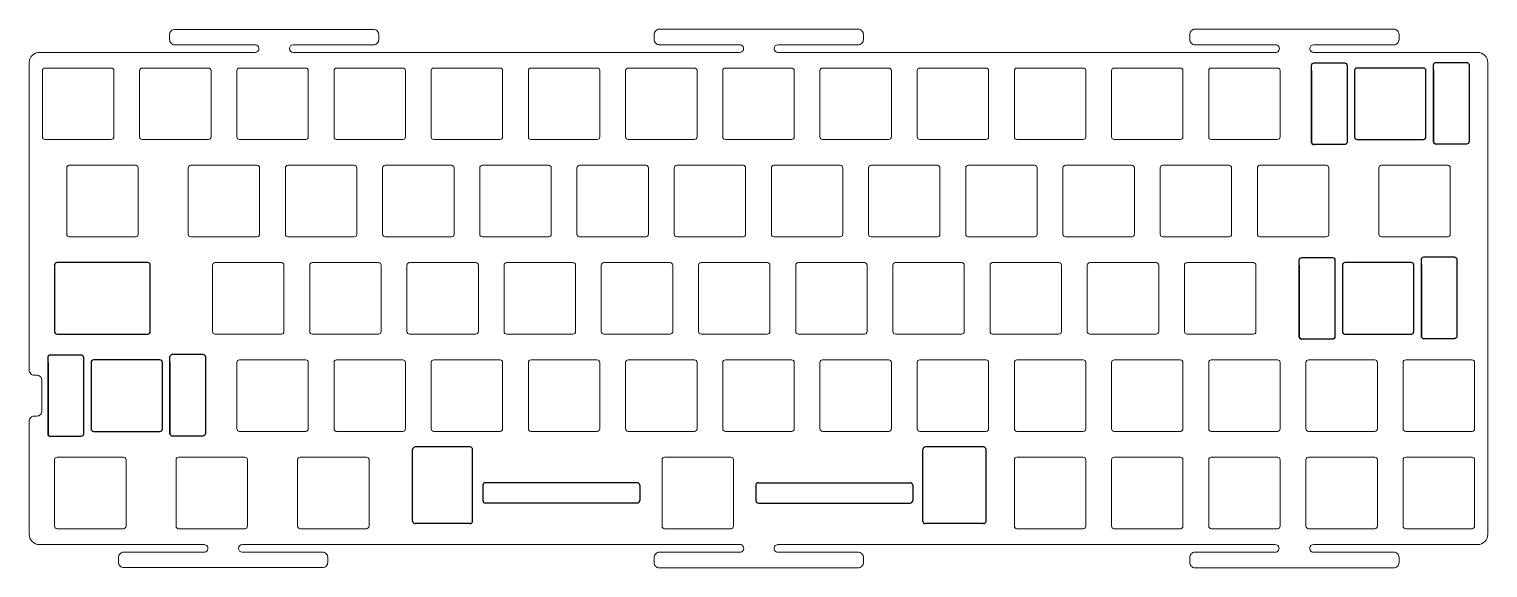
# Model space of a CAD drawing. Header units: millimetres. Extents: x 3026 to 3312, y 1621 to 1727.
import ezdxf

# ---------------------------------------------------------------- set-up
doc = ezdxf.new("R2010")
doc.units = ezdxf.units.MM
doc.layers.add('1', color=7, linetype='Continuous', lineweight=0)
doc.layers.add('VISIBLE', color=7, linetype='Continuous')

msp = doc.modelspace()

# ---------------------------------------------------------------- linework, layer by layer
for p, q in [((3115.33, 1637.45), (3115.33, 1634.45)), ((3145.57, 1637.95), (3115.83, 1637.95)), ((3146.07, 1637.45), (3146.07, 1634.45)), ((3168.83, 1637.45), (3168.83, 1634.45)), ((3169.33, 1637.95), (3199.08, 1637.95)), ((3199.58, 1637.45), (3199.58, 1634.45)), ((3145.57, 1633.95), (3115.83, 1633.95)), ((3169.33, 1633.95), (3199.08, 1633.95))]:
    msp.add_line(p, q)
for points in [[(3277.75, 1718.65), (3277.75, 1704.65), (3277.75, 1705.15), (3277.75, 1719.15), (3277.75, 1719.65, -0.414214), (3278.25, 1720.15), (3284.21, 1720.15, -0.414214), (3284.71, 1719.65), (3284.71, 1704.65, -0.414214), (3284.21, 1704.15), (3278.25, 1704.15, -0.414214), (3277.75, 1704.65, 0.414214), (3278.25, 1704.15)], [(3301.66, 1718.75), (3301.66, 1704.75), (3301.66, 1705.25), (3301.66, 1719.25), (3301.66, 1719.75, -0.414214), (3302.16, 1720.25), (3308.12, 1720.25, -0.414214), (3308.62, 1719.75), (3308.62, 1704.75, -0.414214), (3308.12, 1704.25), (3302.16, 1704.25, -0.414214), (3301.66, 1704.75, 0.414214), (3302.16, 1704.25)], [(3275.36, 1680.55), (3275.36, 1666.55), (3275.36, 1667.05), (3275.36, 1681.05), (3275.36, 1681.55, -0.414214), (3275.86, 1682.05), (3281.83, 1682.05, -0.414214), (3282.33, 1681.55), (3282.33, 1666.55, -0.414214), (3281.83, 1666.05), (3275.86, 1666.05, -0.414214), (3275.36, 1666.55, 0.414214), (3275.86, 1666.05)], [(3299.28, 1680.65), (3299.28, 1666.65), (3299.28, 1667.15), (3299.28, 1681.15), (3299.28, 1681.65, -0.414214), (3299.78, 1682.15), (3305.74, 1682.15, -0.414214), (3306.24, 1681.65), (3306.24, 1666.65, -0.414214), (3305.74, 1666.15), (3299.78, 1666.15, -0.414214), (3299.28, 1666.65, 0.414214), (3299.78, 1666.15)], [(3030.1, 1661.5), (3030.1, 1647.5), (3030.1, 1648), (3030.1, 1662), (3030.1, 1662.5, -0.414214), (3030.6, 1663), (3036.56, 1663, -0.414214), (3037.06, 1662.5), (3037.06, 1647.5, -0.414214), (3036.56, 1647), (3030.6, 1647, -0.414214), (3030.1, 1647.5, 0.414214), (3030.6, 1647)], [(3054.01, 1661.6), (3054.01, 1647.6), (3054.01, 1648.1), (3054.01, 1662.1), (3054.01, 1662.6, -0.414214), (3054.51, 1663.1), (3060.47, 1663.1, -0.414214), (3060.97, 1662.6), (3060.97, 1647.6, -0.414214), (3060.47, 1647.1), (3054.51, 1647.1, -0.414214), (3054.01, 1647.6, 0.414214), (3054.51, 1647.1)]]:
    msp.add_lwpolyline(points, format="xyb")
at = {"color": 7}
msp.add_lwpolyline([(3050.15, 1667.55), (3050.15, 1680.55, 0.414214), (3049.65, 1681.05), (3031.88, 1681.05, 0.414214), (3031.38, 1680.55), (3031.38, 1667.55, 0.414214), (3031.88, 1667.05), (3049.65, 1667.05, 0.414214)], format="xyb", close=True, dxfattribs=at)
for centre, start, end in [((3115.83, 1637.45), 90, 180), ((3145.57, 1637.45), 0, 90), ((3169.33, 1637.45), 89.9987, 179.9987), ((3199.08, 1637.45), 359.9987, 89.9987), ((3115.83, 1634.45), 180, 270), ((3145.57, 1634.45), 270, 0), ((3169.33, 1634.45), 179.9987, 269.9987), ((3199.08, 1634.45), 269.9987, 359.9987)]:
    msp.add_arc(centre, 0.5, start, end)
at = {"layer": '1'}
for p, q in [((3071.43, 1722.95), (3071.43, 1722.95)), ((3077.43, 1722.95), (3077.43, 1722.95)), ((3138.26, 1660.22), (3138.26, 1649.78))]:
    msp.add_line(p, q, dxfattribs=at)
for points in [[(3028.91, 1658, 0.414214), (3027.91, 1659), (3027.41, 1659, -0.414214), (3026.41, 1660), (3026.41, 1720.2, -0.414214), (3028.41, 1722.2), (3070.68, 1722.2, 1.006341), (3070.68, 1723.7), (3054.93, 1723.7, -0.414214), (3053.93, 1724.7), (3053.93, 1725.7, -0.414214), (3054.93, 1726.7), (3093.93, 1726.7, -0.414214), (3094.93, 1725.7), (3094.93, 1724.7, -0.414214), (3093.93, 1723.7), (3078.18, 1723.7, 0.999996), (3078.18, 1722.2), (3165.67, 1722.2, 1.004198), (3165.67, 1723.7), (3149.92, 1723.7, -0.414214), (3148.92, 1724.7), (3148.92, 1725.75, -0.414214), (3149.92, 1726.75), (3188.92, 1726.75, -0.414214), (3189.92, 1725.75), (3189.92, 1724.7, -0.414214), (3188.92, 1723.7), (3173.17, 1723.7, 0.999996), (3173.17, 1722.2), (3270.65, 1722.2, 1.070015), (3270.65, 1723.7), (3254.9, 1723.7, -0.414214), (3253.9, 1724.7), (3253.9, 1725.75, -0.414214), (3254.9, 1726.75), (3293.9, 1726.75, -0.414214), (3294.9, 1725.75), (3294.9, 1724.7, -0.414214), (3293.9, 1723.7), (3278.15, 1723.7, 0.999996), (3278.15, 1722.2), (3310.31, 1722.2, -0.414214), (3312.31, 1720.2), (3312.31, 1627.85, -0.414213), (3310.31, 1625.85), (3278.15, 1625.85, 1.000003), (3278.15, 1624.35), (3293.9, 1624.35, -0.414214), (3294.9, 1623.35), (3294.9, 1622.3, -0.414214), (3293.9, 1621.3), (3254.9, 1621.3, -0.414214), (3253.9, 1622.3), (3253.9, 1623.35, -0.414214), (3254.9, 1624.35), (3270.65, 1624.35, 1.000004), (3270.65, 1625.85), (3173.17, 1625.85, 1.000003), (3173.17, 1624.35), (3188.92, 1624.35, -0.414214), (3189.92, 1623.35), (3189.92, 1622.3, -0.414214), (3188.92, 1621.3), (3149.92, 1621.3, -0.428049), (3148.92, 1622.35), (3148.92, 1623.35, -0.414214), (3149.92, 1624.35), (3165.67, 1624.35, 1.06449), (3165.67, 1625.85), (3068.18, 1625.85, 0.999996), (3068.18, 1624.35), (3083.93, 1624.35, -0.414214), (3084.93, 1623.35), (3084.93, 1622.35, -0.414214), (3083.93, 1621.35), (3044.93, 1621.35, -0.414214), (3043.93, 1622.35), (3043.93, 1623.35, -0.414214), (3044.93, 1624.35), (3060.68, 1624.35, 1.006341), (3060.68, 1625.85), (3028.41, 1625.85, -0.414214), (3026.41, 1627.85), (3026.41, 1650, -0.414214), (3027.41, 1651), (3027.91, 1651, 0.414214), (3028.91, 1652)], [(3029.01, 1705.65), (3029.01, 1718.65, -0.414214), (3029.51, 1719.15), (3042.51, 1719.15, -0.414214), (3043.01, 1718.65), (3043.01, 1705.65, -0.414217), (3042.51, 1705.15), (3029.51, 1705.15, -0.41421)], [(3048.06, 1705.65), (3048.06, 1718.65, -0.414214), (3048.56, 1719.15), (3061.56, 1719.15, -0.414214), (3062.06, 1718.65), (3062.06, 1705.65, -0.414217), (3061.56, 1705.15), (3048.56, 1705.15, -0.41421)], [(3067.11, 1705.65), (3067.11, 1718.65, -0.414214), (3067.61, 1719.15), (3080.61, 1719.15, -0.414214), (3081.11, 1718.65), (3081.11, 1705.65, -0.414217), (3080.61, 1705.15), (3067.61, 1705.15, -0.41421)], [(3086.16, 1705.65), (3086.16, 1718.65, -0.414214), (3086.66, 1719.15), (3099.66, 1719.15, -0.414214), (3100.16, 1718.65), (3100.16, 1705.65, -0.414217), (3099.66, 1705.15), (3086.66, 1705.15, -0.41421)], [(3105.21, 1705.65), (3105.21, 1718.65, -0.414214), (3105.71, 1719.15), (3118.71, 1719.15, -0.414214), (3119.21, 1718.65), (3119.21, 1705.65, -0.414217), (3118.71, 1705.15), (3105.71, 1705.15, -0.41421)], [(3124.26, 1705.65), (3124.26, 1718.65, -0.414214), (3124.76, 1719.15), (3137.76, 1719.15, -0.414214), (3138.26, 1718.65), (3138.26, 1705.65, -0.414217), (3137.76, 1705.15), (3124.76, 1705.15, -0.41421)], [(3143.31, 1705.65), (3143.31, 1718.65, -0.414214), (3143.81, 1719.15), (3156.81, 1719.15, -0.414214), (3157.31, 1718.65), (3157.31, 1705.65, -0.414217), (3156.81, 1705.15), (3143.81, 1705.15, -0.41421)], [(3162.36, 1705.65), (3162.36, 1718.65, -0.414214), (3162.86, 1719.15), (3175.86, 1719.15, -0.414214), (3176.36, 1718.65), (3176.36, 1705.65, -0.414217), (3175.86, 1705.15), (3162.86, 1705.15, -0.41421)], [(3181.41, 1705.65), (3181.41, 1718.65, -0.414214), (3181.91, 1719.15), (3194.91, 1719.15, -0.414214), (3195.41, 1718.65), (3195.41, 1705.65, -0.414217), (3194.91, 1705.15), (3181.91, 1705.15, -0.41421)], [(3200.46, 1705.65), (3200.46, 1718.65, -0.414214), (3200.96, 1719.15), (3213.96, 1719.15, -0.414214), (3214.46, 1718.65), (3214.46, 1705.65, -0.414217), (3213.96, 1705.15), (3200.96, 1705.15, -0.41421)], [(3219.51, 1705.65), (3219.51, 1718.65, -0.414214), (3220.01, 1719.15), (3233.01, 1719.15, -0.414214), (3233.51, 1718.65), (3233.51, 1705.65, -0.414217), (3233.01, 1705.15), (3220.01, 1705.15, -0.41421)], [(3238.56, 1705.65), (3238.56, 1718.65, -0.414214), (3239.06, 1719.15), (3252.06, 1719.15, -0.414214), (3252.56, 1718.65), (3252.56, 1705.65, -0.414217), (3252.06, 1705.15), (3239.06, 1705.15, -0.41421)], [(3271.61, 1705.65), (3271.61, 1718.65, 0.414214), (3271.11, 1719.15), (3258.11, 1719.15, 0.414214), (3257.61, 1718.65), (3257.61, 1705.65, 0.414217), (3258.11, 1705.15), (3271.11, 1705.15, 0.41421)], [(3047.77, 1686.6), (3047.77, 1699.6, 0.414214), (3047.27, 1700.1), (3034.27, 1700.1, 0.414214), (3033.77, 1699.6), (3033.77, 1686.6, 0.414217), (3034.27, 1686.1), (3047.27, 1686.1, 0.41421)], [(3057.58, 1686.6), (3057.58, 1699.6, -0.414214), (3058.08, 1700.1), (3071.08, 1700.1, -0.414214), (3071.58, 1699.6), (3071.58, 1686.6, -0.414217), (3071.08, 1686.1), (3058.08, 1686.1, -0.41421)], [(3076.63, 1686.6), (3076.63, 1699.6, -0.414214), (3077.13, 1700.1), (3090.13, 1700.1, -0.414214), (3090.63, 1699.6), (3090.63, 1686.6, -0.414217), (3090.13, 1686.1), (3077.13, 1686.1, -0.41421)], [(3095.68, 1686.6), (3095.68, 1699.6, -0.414214), (3096.18, 1700.1), (3109.18, 1700.1, -0.414214), (3109.68, 1699.6), (3109.68, 1686.6, -0.414217), (3109.18, 1686.1), (3096.18, 1686.1, -0.41421)], [(3114.73, 1686.6), (3114.73, 1699.6, -0.414214), (3115.23, 1700.1), (3128.23, 1700.1, -0.414214), (3128.73, 1699.6), (3128.73, 1686.6, -0.414217), (3128.23, 1686.1), (3115.23, 1686.1, -0.41421)], [(3133.78, 1686.6), (3133.78, 1699.6, -0.414214), (3134.28, 1700.1), (3147.28, 1700.1, -0.414214), (3147.78, 1699.6), (3147.78, 1686.6, -0.414217), (3147.28, 1686.1), (3134.28, 1686.1, -0.41421)], [(3152.83, 1686.6), (3152.83, 1699.6, -0.414214), (3153.33, 1700.1), (3166.33, 1700.1, -0.414214), (3166.83, 1699.6), (3166.83, 1686.6, -0.414217), (3166.33, 1686.1), (3153.33, 1686.1, -0.41421)], [(3171.88, 1686.6), (3171.88, 1699.6, -0.414214), (3172.38, 1700.1), (3185.38, 1700.1, -0.414214), (3185.88, 1699.6), (3185.88, 1686.6, -0.414217), (3185.38, 1686.1), (3172.38, 1686.1, -0.41421)], [(3190.93, 1686.6), (3190.93, 1699.6, -0.414214), (3191.43, 1700.1), (3204.43, 1700.1, -0.414214), (3204.93, 1699.6), (3204.93, 1686.6, -0.414217), (3204.43, 1686.1), (3191.43, 1686.1, -0.41421)], [(3209.99, 1686.6), (3209.99, 1699.6, -0.414214), (3210.49, 1700.1), (3223.48, 1700.1, -0.414214), (3223.98, 1699.6), (3223.98, 1686.6, -0.414217), (3223.48, 1686.1), (3210.49, 1686.1, -0.41421)], [(3229.04, 1686.6), (3229.04, 1699.6, -0.414214), (3229.54, 1700.1), (3242.53, 1700.1, -0.414214), (3243.03, 1699.6), (3243.03, 1686.6, -0.414217), (3242.53, 1686.1), (3229.54, 1686.1, -0.41421)], [(3248.09, 1686.6), (3248.09, 1699.6, -0.414214), (3248.59, 1700.1), (3261.58, 1700.1, -0.414214), (3262.08, 1699.6), (3262.08, 1686.6, -0.414217), (3261.58, 1686.1), (3248.59, 1686.1, -0.41421)], [(3281.13, 1686.6), (3281.13, 1699.6, 0.414214), (3280.63, 1700.1), (3267.64, 1700.1, 0.414214), (3267.14, 1699.6), (3267.14, 1686.6, 0.414217), (3267.64, 1686.1), (3280.63, 1686.1, 0.41421)], [(3304.95, 1686.6), (3304.95, 1699.6, 0.414214), (3304.45, 1700.1), (3291.45, 1700.1, 0.414214), (3290.95, 1699.6), (3290.95, 1686.6, 0.414217), (3291.45, 1686.1), (3304.45, 1686.1, 0.41421)], [(3062.35, 1667.55), (3062.35, 1680.55, -0.414214), (3062.85, 1681.05), (3075.85, 1681.05, -0.414214), (3076.35, 1680.55), (3076.35, 1667.55, -0.414217), (3075.85, 1667.05), (3062.85, 1667.05, -0.41421)], [(3081.4, 1667.55), (3081.4, 1680.55, -0.414214), (3081.9, 1681.05), (3094.9, 1681.05, -0.414214), (3095.4, 1680.55), (3095.4, 1667.55, -0.414217), (3094.9, 1667.05), (3081.9, 1667.05, -0.41421)], [(3100.45, 1667.55), (3100.45, 1680.55, -0.414214), (3100.95, 1681.05), (3113.95, 1681.05, -0.414214), (3114.45, 1680.55), (3114.45, 1667.55, -0.414217), (3113.95, 1667.05), (3100.95, 1667.05, -0.41421)], [(3119.5, 1667.55), (3119.5, 1680.55, -0.414214), (3120, 1681.05), (3133, 1681.05, -0.414214), (3133.5, 1680.55), (3133.5, 1667.55, -0.414217), (3133, 1667.05), (3120, 1667.05, -0.41421)], [(3138.55, 1667.55), (3138.55, 1680.55, -0.414214), (3139.05, 1681.05), (3152.05, 1681.05, -0.414214), (3152.55, 1680.55), (3152.55, 1667.55, -0.414217), (3152.05, 1667.05), (3139.05, 1667.05, -0.41421)], [(3157.6, 1667.55), (3157.6, 1680.55, -0.414214), (3158.1, 1681.05), (3171.09, 1681.05, -0.414214), (3171.59, 1680.55), (3171.59, 1667.55, -0.414217), (3171.09, 1667.05), (3158.1, 1667.05, -0.41421)], [(3176.65, 1667.55), (3176.65, 1680.55, -0.414214), (3177.15, 1681.05), (3190.14, 1681.05, -0.414214), (3190.64, 1680.55), (3190.64, 1667.55, -0.414217), (3190.14, 1667.05), (3177.15, 1667.05, -0.41421)], [(3195.7, 1667.55), (3195.7, 1680.55, -0.414214), (3196.2, 1681.05), (3209.19, 1681.05, -0.414214), (3209.69, 1680.55), (3209.69, 1667.55, -0.414217), (3209.19, 1667.05), (3196.2, 1667.05, -0.41421)], [(3214.75, 1667.55), (3214.75, 1680.55, -0.414214), (3215.25, 1681.05), (3228.25, 1681.05, -0.414214), (3228.75, 1680.55), (3228.75, 1667.55, -0.414217), (3228.25, 1667.05), (3215.25, 1667.05, -0.41421)], [(3233.8, 1667.55), (3233.8, 1680.55, -0.414214), (3234.3, 1681.05), (3247.3, 1681.05, -0.414214), (3247.8, 1680.55), (3247.8, 1667.55, -0.414217), (3247.3, 1667.05), (3234.3, 1667.05, -0.41421)], [(3252.85, 1667.55), (3252.85, 1680.55, -0.414214), (3253.35, 1681.05), (3266.35, 1681.05, -0.414214), (3266.85, 1680.55), (3266.85, 1667.55, -0.414217), (3266.35, 1667.05), (3253.35, 1667.05, -0.41421)], [(3067.11, 1648.5), (3067.11, 1661.5, -0.414214), (3067.61, 1662), (3080.61, 1662, -0.414214), (3081.11, 1661.5), (3081.11, 1648.5, -0.414217), (3080.61, 1648), (3067.61, 1648, -0.41421)], [(3086.16, 1648.5), (3086.16, 1661.5, -0.414214), (3086.66, 1662), (3099.66, 1662, -0.414214), (3100.16, 1661.5), (3100.16, 1648.5, -0.414217), (3099.66, 1648), (3086.66, 1648, -0.41421)], [(3105.21, 1648.5), (3105.21, 1661.5, -0.414214), (3105.71, 1662), (3118.71, 1662, -0.414214), (3119.21, 1661.5), (3119.21, 1648.5, -0.414217), (3118.71, 1648), (3105.71, 1648, -0.41421)], [(3124.26, 1648.5), (3124.26, 1661.5, -0.414214), (3124.76, 1662), (3137.76, 1662, -0.414214), (3138.26, 1661.5), (3138.26, 1648.5, -0.414217), (3137.76, 1648), (3124.76, 1648, -0.41421)], [(3143.31, 1648.5), (3143.31, 1661.5, -0.414214), (3143.81, 1662), (3156.81, 1662, -0.414214), (3157.31, 1661.5), (3157.31, 1648.5, -0.414217), (3156.81, 1648), (3143.81, 1648, -0.41421)], [(3162.36, 1648.5), (3162.36, 1661.5, -0.414214), (3162.86, 1662), (3175.86, 1662, -0.414214), (3176.36, 1661.5), (3176.36, 1648.5, -0.414217), (3175.86, 1648), (3162.86, 1648, -0.41421)], [(3181.41, 1648.5), (3181.41, 1661.5, -0.414214), (3181.91, 1662), (3194.91, 1662, -0.414214), (3195.41, 1661.5), (3195.41, 1648.5, -0.414217), (3194.91, 1648), (3181.91, 1648, -0.41421)], [(3200.46, 1648.5), (3200.46, 1661.5, -0.414214), (3200.96, 1662), (3213.96, 1662, -0.414214), (3214.46, 1661.5), (3214.46, 1648.5, -0.414217), (3213.96, 1648), (3200.96, 1648, -0.41421)], [(3219.51, 1648.5), (3219.51, 1661.5, -0.414214), (3220.01, 1662), (3233.01, 1662, -0.414214), (3233.51, 1661.5), (3233.51, 1648.5, -0.414217), (3233.01, 1648), (3220.01, 1648, -0.41421)], [(3238.56, 1648.5), (3238.56, 1661.5, -0.414214), (3239.06, 1662), (3252.06, 1662, -0.414214), (3252.56, 1661.5), (3252.56, 1648.5, -0.414217), (3252.06, 1648), (3239.06, 1648, -0.41421)], [(3257.61, 1648.5), (3257.61, 1661.5, -0.414214), (3258.11, 1662), (3271.11, 1662, -0.414214), (3271.61, 1661.5), (3271.61, 1648.5, -0.414217), (3271.11, 1648), (3258.11, 1648, -0.41421)], [(3290.66, 1648.5), (3290.66, 1661.5, 0.414214), (3290.16, 1662), (3277.16, 1662, 0.414214), (3276.66, 1661.5), (3276.66, 1648.5, 0.414217), (3277.16, 1648), (3290.16, 1648, 0.41421)], [(3309.71, 1648.5), (3309.71, 1661.5, 0.414214), (3309.21, 1662), (3296.21, 1662, 0.414214), (3295.71, 1661.5), (3295.71, 1648.5, 0.414217), (3296.21, 1648), (3309.21, 1648, 0.41421)], [(3045.39, 1629.45), (3045.39, 1642.45, 0.414214), (3044.89, 1642.95), (3031.89, 1642.95, 0.414214), (3031.39, 1642.45), (3031.39, 1629.45, 0.414217), (3031.89, 1628.95), (3044.89, 1628.95, 0.41421)], [(3069.2, 1629.45), (3069.2, 1642.45, 0.414214), (3068.7, 1642.95), (3055.7, 1642.95, 0.414214), (3055.2, 1642.45), (3055.2, 1629.45, 0.414217), (3055.7, 1628.95), (3068.7, 1628.95, 0.41421)], [(3093.02, 1629.45), (3093.02, 1642.45, 0.414214), (3092.52, 1642.95), (3079.52, 1642.95, 0.414214), (3079.02, 1642.45), (3079.02, 1629.45, 0.414217), (3079.52, 1628.95), (3092.52, 1628.95, 0.41421)], [(3150.45, 1629.45), (3150.45, 1642.45, -0.414214), (3150.95, 1642.95), (3163.95, 1642.95, -0.414214), (3164.45, 1642.45), (3164.45, 1629.45, -0.414217), (3163.95, 1628.95), (3150.95, 1628.95, -0.41421)], [(3219.51, 1629.45), (3219.51, 1642.45, -0.414214), (3220.01, 1642.95), (3233.01, 1642.95, -0.414214), (3233.51, 1642.45), (3233.51, 1629.45, -0.414217), (3233.01, 1628.95), (3220.01, 1628.95, -0.41421)], [(3238.56, 1629.45), (3238.56, 1642.45, -0.414214), (3239.06, 1642.95), (3252.06, 1642.95, -0.414214), (3252.56, 1642.45), (3252.56, 1629.45, -0.414217), (3252.06, 1628.95), (3239.06, 1628.95, -0.41421)], [(3257.61, 1629.45), (3257.61, 1642.45, -0.414214), (3258.11, 1642.95), (3271.11, 1642.95, -0.414214), (3271.61, 1642.45), (3271.61, 1629.45, -0.414217), (3271.11, 1628.95), (3258.11, 1628.95, -0.41421)], [(3276.66, 1629.45), (3276.66, 1642.45, -0.414214), (3277.16, 1642.95), (3290.16, 1642.95, -0.414214), (3290.66, 1642.45), (3290.66, 1629.45, -0.414217), (3290.16, 1628.95), (3277.16, 1628.95, -0.41421)], [(3309.71, 1629.45), (3309.71, 1642.45, 0.414214), (3309.21, 1642.95), (3296.21, 1642.95, 0.414214), (3295.71, 1642.45), (3295.71, 1629.45, 0.414217), (3296.21, 1628.95), (3309.21, 1628.95, 0.41421)]]:
    msp.add_lwpolyline(points, format="xyb", close=True, dxfattribs=at)
at = {"layer": 'VISIBLE'}
for p, q in [((3101.57, 1630.45), (3101.57, 1644.45)), ((3112.83, 1644.95), (3102.07, 1644.95)), ((3113.33, 1630.45), (3113.33, 1644.45)), ((3201.57, 1630.45), (3201.57, 1644.45)), ((3213.45, 1644.95), (3202.07, 1644.95)), ((3213.95, 1630.45), (3213.95, 1644.45)), ((3112.83, 1629.95), (3102.07, 1629.95)), ((3213.45, 1629.95), (3202.07, 1629.95))]:
    msp.add_line(p, q, dxfattribs=at)
for points in [[(3286.18, 1705.65, 0.414214), (3286.68, 1705.15), (3299.68, 1705.15, 0.414214), (3300.18, 1705.65), (3300.18, 1718.65, 0.414214), (3299.68, 1719.15), (3286.68, 1719.15, 0.414214), (3286.18, 1718.65)], [(3283.8, 1667.55, 0.414214), (3284.3, 1667.05), (3297.3, 1667.05, 0.414214), (3297.8, 1667.55), (3297.8, 1680.55, 0.414214), (3297.3, 1681.05), (3284.3, 1681.05, 0.414214), (3283.8, 1680.55)], [(3038.53, 1648.5, 0.414214), (3039.03, 1648), (3052.03, 1648, 0.414214), (3052.53, 1648.5), (3052.53, 1661.5, 0.414214), (3052.03, 1662), (3039.03, 1662, 0.414214), (3038.53, 1661.5)]]:
    msp.add_lwpolyline(points, format="xyb", close=True, dxfattribs=at)
for centre, start, end in [((3102.07, 1644.45), 90, 180), ((3112.83, 1644.45), 0, 90), ((3202.07, 1644.45), 90, 180), ((3213.45, 1644.45), 0, 90), ((3102.07, 1630.45), 180, 270), ((3112.83, 1630.45), 270, 0), ((3202.07, 1630.45), 180, 270), ((3213.45, 1630.45), 270, 0)]:
    msp.add_arc(centre, 0.5, start, end, dxfattribs=at)

doc.saveas('drawing.dxf')
